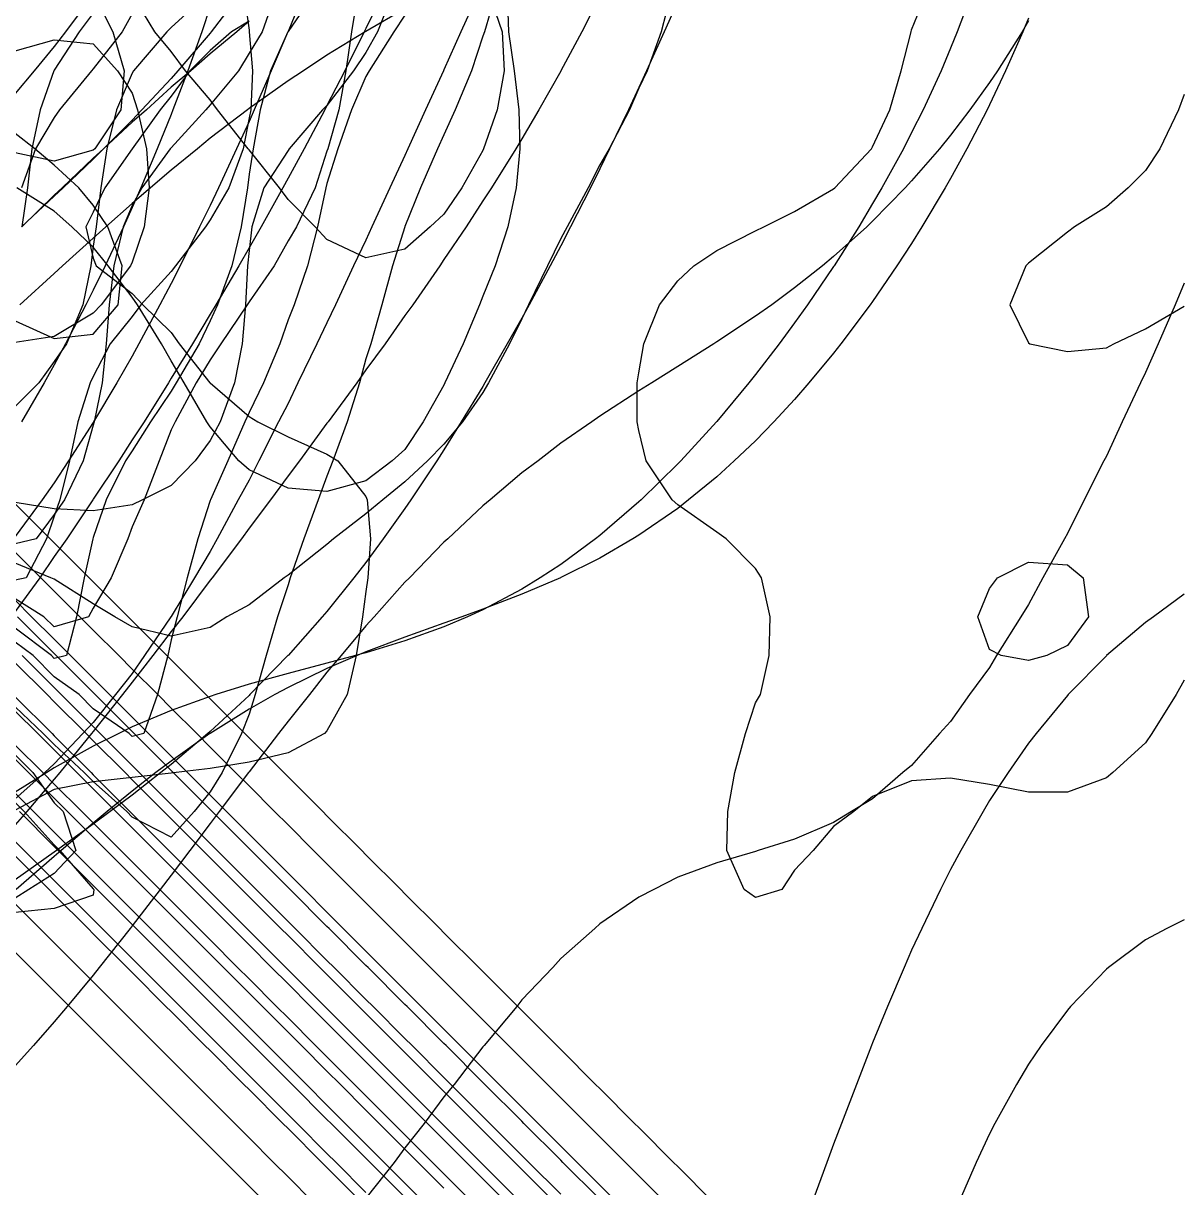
# Model space of a CAD drawing. Header units: metres. Extents: x 350990 to 353010, y 7454990 to 7457010.
# Drawn here: x 352252.1 to 352548.6, y 7455663.5 to 7455962.2 of the extents above; entities that cross this region are included whole.
import ezdxf

# ---------------------------------------------------------------- set-up
doc = ezdxf.new("R2010")
doc.units = ezdxf.units.M

msp = doc.modelspace()

# ---------------------------------------------------------------- linework, layer by layer
at = {"layer": 'CU_0p2_RL1000'}
msp.add_polyline3d([(352337.886, 7455970, 1000), (352336.26, 7455960, 1000), (352334.88, 7455950, 1000), (352333.073, 7455940, 1000), (352330.232, 7455930, 1000), (352330, 7455929.431, 1000), (352327.005, 7455920, 1000), (352322.199, 7455910, 1000), (352320, 7455906.417, 1000), (352316.409, 7455900, 1000), (352310, 7455890.764, 1000), (352309.481, 7455890, 1000), (352302.743, 7455880, 1000), (352300, 7455875.882, 1000), (352296.445, 7455870, 1000), (352291.036, 7455860, 1000), (352290, 7455857.889, 1000), (352286.897, 7455850, 1000), (352283.052, 7455840, 1000), (352280, 7455833.068, 1000), (352278.912, 7455830, 1000), (352274.59, 7455820, 1000), (352270, 7455812.158, 1000), (352268.807, 7455810, 1000), (352260, 7455807.361, 1000), (352257.361, 7455810, 1000), (352250, 7455814.594, 1000)], dxfattribs=at)
at = {"layer": 'CU_0p2_RL1100'}
msp.add_polyline3d([(352316.893, 7455970, 1100), (352313.373, 7455960, 1100), (352310, 7455954.56, 1100), (352307.333, 7455950, 1100), (352300, 7455941.316, 1100), (352298.908, 7455940, 1100), (352290, 7455930.291, 1100), (352289.754, 7455930, 1100), (352282.492, 7455920, 1100), (352280, 7455915.454, 1100), (352277.741, 7455910, 1100), (352275.316, 7455900, 1100), (352274.096, 7455890, 1100), (352273.327, 7455880, 1100), (352272.283, 7455870, 1100), (352270.292, 7455860, 1100), (352270, 7455859.123, 1100), (352267.456, 7455850, 1100), (352262.61, 7455840, 1100), (352260, 7455836.182, 1100), (352255.382, 7455830, 1100), (352250, 7455828.668, 1100)], dxfattribs=at)
at = {"layer": 'CU_0p2_RL1200'}
msp.add_polyline3d([(352299.67, 7455970, 1200), (352290, 7455961.144, 1200), (352288.879, 7455960, 1200), (352280.323, 7455950, 1200), (352280, 7455949.435, 1200), (352275.984, 7455940, 1200), (352273.541, 7455930, 1200), (352271.985, 7455920, 1200), (352270.768, 7455910, 1200), (352270, 7455905.049, 1200), (352269.433, 7455900, 1200), (352267.362, 7455890, 1200), (352263.129, 7455880, 1200), (352260, 7455875.494, 1200), (352256.098, 7455870, 1200), (352250, 7455863.901, 1200)], dxfattribs=at)
at = {"layer": 'CU_0p2_RL600'}
msp.add_polyline3d([(352376.239, 7455970, 600), (352376.548, 7455960, 600), (352378.037, 7455950, 600), (352379.238, 7455940, 600), (352379.49, 7455930, 600), (352378.557, 7455920, 600), (352376.416, 7455910, 600), (352373.177, 7455900, 600), (352370, 7455892.215, 600), (352369.162, 7455890, 600), (352364.913, 7455880, 600), (352360.26, 7455870, 600), (352360, 7455869.42, 600), (352354.689, 7455860, 600), (352350, 7455852.853, 600), (352346.757, 7455850, 600), (352340, 7455844.841, 600), (352330, 7455842.127, 600), (352320, 7455842.972, 600), (352310, 7455847.696, 600), (352307.417, 7455850, 600), (352300, 7455858.683, 600), (352299.209, 7455860, 600), (352293.32, 7455870, 600), (352290, 7455875.608, 600), (352287.553, 7455880, 600), (352281.354, 7455890, 600), (352280, 7455891.984, 600), (352273.856, 7455900, 600), (352270, 7455904.749, 600), (352264.546, 7455910, 600), (352260, 7455914.02, 600), (352250.418, 7455920, 600)], dxfattribs=at)
at = {"layer": 'CU_0p2_RL700'}
for points in [[(352418.317, 7455970, 700), (352415.796, 7455960, 700), (352412.187, 7455950, 700), (352410, 7455945.597, 700), (352407.64, 7455940, 700), (352402.428, 7455930, 700), (352400, 7455925.92, 700), (352397.008, 7455920, 700), (352391.613, 7455910, 700), (352390, 7455906.985, 700), (352386.598, 7455900, 700), (352381.718, 7455890, 700), (352380, 7455886.422, 700), (352376.838, 7455880, 700), (352371.489, 7455870, 700), (352370, 7455867.54, 700), (352364.758, 7455860, 700), (352360, 7455854.234, 700), (352355.8, 7455850, 700), (352350, 7455844.585, 700), (352344.345, 7455840, 700), (352340, 7455836.402, 700), (352331.707, 7455830, 700), (352330, 7455828.55, 700), (352320, 7455820.642, 700), (352319.041, 7455820, 700), (352310, 7455813.065, 700), (352304.341, 7455810, 700), (352300, 7455807.242, 700), (352290, 7455805.025, 700), (352280, 7455807.373, 700), (352275.524, 7455810, 700), (352270, 7455813.295, 700), (352260, 7455819.615, 700), (352259.137, 7455820, 700), (352250, 7455823.691, 700)], [(352250, 7455885.872, 700), (352260, 7455881.339, 700), (352270, 7455882.473, 700), (352276.389, 7455890, 700), (352277.462, 7455900, 700), (352273.788, 7455910, 700), (352270, 7455915.585, 700), (352266.286, 7455920, 700), (352260, 7455925.839, 700), (352255.059, 7455930, 700), (352250, 7455933.975, 700)]]:
    msp.add_polyline3d(points, dxfattribs=at)
at = {"layer": 'CU_0p2_RL800'}
for points in [[(352373.295, 7455970, 800), (352370.4, 7455960, 800), (352370, 7455958.929, 800), (352367.091, 7455950, 800), (352362.929, 7455940, 800), (352360, 7455933.61, 800), (352358.363, 7455930, 800), (352354.014, 7455920, 800), (352350, 7455910.099, 800), (352349.961, 7455910, 800), (352346.807, 7455900, 800), (352344.037, 7455890, 800), (352341.239, 7455880, 800), (352340, 7455876.122, 800), (352338.354, 7455870, 800), (352335.199, 7455860, 800), (352331.533, 7455850, 800), (352330, 7455846.081, 800), (352327.781, 7455840, 800), (352324.084, 7455830, 800), (352320.547, 7455820, 800), (352320, 7455818.176, 800), (352317.295, 7455810, 800), (352314.395, 7455800, 800), (352311.595, 7455790, 800), (352310, 7455784.97, 800), (352308.033, 7455780, 800), (352303.091, 7455770, 800), (352300, 7455765.112, 800), (352295.932, 7455760, 800), (352290, 7455753.401, 800), (352280, 7455758.601, 800), (352278.601, 7455760, 800), (352270, 7455767.697, 800), (352267.697, 7455770, 800), (352260, 7455777.215, 800), (352257.215, 7455780, 800), (352250, 7455786.864, 800)], [(352250, 7455762.315, 800), (352252.315, 7455760, 800), (352260, 7455751.435, 800), (352261.435, 7455750, 800), (352270, 7455740.156, 800), (352270.156, 7455740, 800), (352270, 7455738.564, 800), (352260, 7455735.118, 800), (352250, 7455734.15, 800)]]:
    msp.add_polyline3d(points, dxfattribs=at)
at = {"layer": 'CU_0p2_RL900'}
for points in [[(352350, 7455964.274, 900), (352347.169, 7455960, 900), (352340.786, 7455950, 900), (352340, 7455948.572, 900), (352336.314, 7455940, 900), (352332.775, 7455930, 900), (352330, 7455921.142, 900), (352329.747, 7455920, 900), (352327.592, 7455910, 900), (352325.007, 7455900, 900), (352321.587, 7455890, 900), (352320, 7455886.189, 900), (352317.913, 7455880, 900), (352313.734, 7455870, 900), (352310, 7455862.383, 900), (352308.931, 7455860, 900), (352304.541, 7455850, 900), (352300.088, 7455840, 900), (352300, 7455839.761, 900), (352296.868, 7455830, 900), (352294.127, 7455820, 900), (352291.596, 7455810, 900), (352290, 7455804.023, 900), (352289.125, 7455800, 900), (352286.515, 7455790, 900), (352282.981, 7455780, 900), (352280, 7455779.281, 900), (352279.281, 7455780, 900), (352270, 7455786.4, 900), (352266.4, 7455790, 900), (352260, 7455794.575, 900), (352254.575, 7455800, 900), (352250, 7455803.483, 900)], [(352250, 7455774.528, 900), (352254.528, 7455770, 900), (352260, 7455762.29, 900), (352262.29, 7455760, 900), (352265.587, 7455750, 900), (352260, 7455744.112, 900), (352253.526, 7455740, 900), (352250, 7455737.793, 900)]]:
    msp.add_polyline3d(points, dxfattribs=at)
at = {"layer": 'CU_0p4_RL1000'}
msp.add_polyline3d([(352308.653, 7455970, 1000), (352310, 7455960.426, 1000), (352310.063, 7455960, 1000), (352310.901, 7455950, 1000), (352310.43, 7455940, 1000), (352310, 7455937.992, 1000), (352308.502, 7455930, 1000), (352304.773, 7455920, 1000), (352300, 7455911.779, 1000), (352298.856, 7455910, 1000), (352291.131, 7455900, 1000), (352290, 7455898.579, 1000), (352282.247, 7455890, 1000), (352280, 7455887.034, 1000), (352274.351, 7455880, 1000), (352270, 7455871.623, 1000), (352269.194, 7455870, 1000), (352266.106, 7455860, 1000), (352263.928, 7455850, 1000), (352261.489, 7455840, 1000), (352260, 7455835.791, 1000), (352258.006, 7455830, 1000), (352252.815, 7455820, 1000), (352250, 7455819.33, 1000)], dxfattribs=at)
at = {"layer": 'CU_0p4_RL1100'}
msp.add_polyline3d([(352280, 7455964.653, 1100), (352277.443, 7455960, 1100), (352270, 7455950.561, 1100), (352269.544, 7455950, 1100), (352261.331, 7455940, 1100), (352260, 7455938.089, 1100), (352255.195, 7455930, 1100), (352251.629, 7455920, 1100)], dxfattribs=at)
at = {"layer": 'CU_0p4_RL1200'}
msp.add_polyline3d([(352270, 7455964.854, 1200), (352266.384, 7455960, 1200), (352260, 7455950.188, 1200), (352259.905, 7455950, 1200), (352256.439, 7455940, 1200), (352254.3, 7455930, 1200), (352253.161, 7455920, 1200), (352251.712, 7455910, 1200)], dxfattribs=at)
at = {"layer": 'CU_0p4_RL700'}
msp.add_polyline3d([(352371.534, 7455970, 700), (352374.982, 7455960, 700), (352375.442, 7455950, 700), (352373.687, 7455940, 700), (352370.202, 7455930, 700), (352370, 7455929.584, 700), (352364.576, 7455920, 700), (352360, 7455913.219, 700), (352356.483, 7455910, 700), (352350, 7455904.28, 700), (352340, 7455902.073, 700), (352330, 7455906.713, 700), (352326.948, 7455910, 700), (352320, 7455917.05, 700), (352317.787, 7455920, 700), (352310, 7455929.741, 700), (352309.804, 7455930, 700), (352301.948, 7455940, 700), (352300, 7455942.564, 700), (352293.716, 7455950, 700), (352290, 7455955.008, 700), (352285.863, 7455960, 700), (352280, 7455969.689, 700)], dxfattribs=at)
at = {"layer": 'CU_0p4_RL800'}
msp.add_polyline3d([(352346.866, 7455970, 800), (352342.935, 7455960, 800), (352340, 7455954.759, 800), (352336.841, 7455950, 800), (352330, 7455941.16, 800), (352328.846, 7455940, 800), (352320.265, 7455930, 800), (352320, 7455929.577, 800), (352313.79, 7455920, 800), (352310.698, 7455910, 800), (352310, 7455903.948, 800), (352309.603, 7455900, 800), (352309.121, 7455890, 800), (352308.231, 7455880, 800), (352306.231, 7455870, 800), (352302.577, 7455860, 800), (352300, 7455855.174, 800), (352296.185, 7455850, 800), (352290, 7455843.64, 800), (352282.696, 7455840, 800), (352280, 7455838.696, 800), (352270, 7455837.155, 800), (352260, 7455837.656, 800), (352250, 7455839.249, 800)], dxfattribs=at)
at = {"layer": 'CU_0p4_RL900'}
msp.add_polyline3d([(352326.824, 7455970, 900), (352320, 7455960.069, 900), (352319.955, 7455960, 900), (352315.531, 7455950, 900), (352312.827, 7455940, 900), (352311.053, 7455930, 900), (352310, 7455923.474, 900), (352309.57, 7455920, 900), (352307.971, 7455910, 900), (352305.575, 7455900, 900), (352301.945, 7455890, 900), (352300, 7455885.906, 900), (352297.207, 7455880, 900), (352291.311, 7455870, 900), (352290, 7455867.869, 900), (352284.695, 7455860, 900), (352280, 7455852.508, 900), (352278.294, 7455850, 900), (352273.332, 7455840, 900), (352270, 7455830.319, 900), (352269.9, 7455830, 900), (352267.705, 7455820, 900), (352265.743, 7455810, 900), (352263.199, 7455800, 900), (352260, 7455799.292, 900), (352259.292, 7455800, 900), (352250, 7455807.073, 900)], dxfattribs=at)
at = {"layer": 'CU_0p8_RL1000'}
msp.add_polyline3d([(352250, 7455998.331, 1000), (352254.752, 7455990, 1000), (352260, 7455984.096, 1000), (352262.62, 7455980, 1000), (352270, 7455970.053, 1000), (352270.031, 7455970, 1000), (352275.058, 7455960, 1000), (352277.955, 7455950, 1000), (352277.09, 7455940, 1000), (352270.417, 7455930, 1000), (352270, 7455929.641, 1000), (352260, 7455926.856, 1000), (352250, 7455928.985, 1000)], dxfattribs=at)
at = {"layer": 'CU_0p8_RL900'}
msp.add_polyline3d([(352250, 7455955.138, 900), (352260, 7455957.985, 900), (352270, 7455956.986, 900), (352276.262, 7455950, 900), (352280, 7455944.295, 900), (352281.397, 7455940, 900), (352283.693, 7455930, 900), (352284.337, 7455920, 900), (352283.103, 7455910, 900), (352280, 7455900.964, 900), (352279.554, 7455900, 900), (352272.031, 7455890, 900), (352270, 7455887.833, 900), (352260, 7455881.89, 900), (352250, 7455880.341, 900)], dxfattribs=at)
at = {"layer": 'DAC_RL1000'}
for points in [[(352250, 7455814.196, 1000), (352254.196, 7455810, 1000), (352260, 7455804.196, 1000), (352264.196, 7455800, 1000), (352270, 7455794.196, 1000), (352274.196, 7455790, 1000), (352280, 7455784.196, 1000), (352284.196, 7455780, 1000), (352290, 7455774.196, 1000), (352294.196, 7455770, 1000), (352300, 7455764.196, 1000), (352304.196, 7455760, 1000), (352310, 7455754.196, 1000), (352314.196, 7455750, 1000), (352320, 7455744.196, 1000), (352324.196, 7455740, 1000), (352330, 7455734.196, 1000), (352334.196, 7455730, 1000), (352340, 7455724.196, 1000), (352344.196, 7455720, 1000), (352350, 7455714.196, 1000), (352354.196, 7455710, 1000), (352360, 7455704.196, 1000), (352364.196, 7455700, 1000), (352370, 7455694.196, 1000), (352374.196, 7455690, 1000), (352380, 7455684.196, 1000), (352384.196, 7455680, 1000), (352390, 7455674.196, 1000), (352394.196, 7455670, 1000), (352400, 7455664.196, 1000), (352404.196, 7455660, 1000)], [(352375.804, 7455660, 1000), (352370, 7455665.804, 1000), (352365.804, 7455670, 1000), (352360, 7455675.804, 1000), (352355.804, 7455680, 1000), (352350, 7455685.804, 1000), (352345.804, 7455690, 1000), (352340, 7455695.804, 1000), (352335.804, 7455700, 1000), (352330, 7455705.804, 1000), (352325.804, 7455710, 1000), (352320, 7455715.804, 1000), (352315.804, 7455720, 1000), (352310, 7455725.804, 1000), (352305.804, 7455730, 1000), (352300, 7455735.804, 1000), (352295.804, 7455740, 1000), (352290, 7455745.804, 1000), (352285.804, 7455750, 1000), (352280, 7455755.804, 1000), (352275.804, 7455760, 1000), (352270, 7455765.804, 1000), (352265.804, 7455770, 1000), (352260, 7455775.804, 1000), (352255.804, 7455780, 1000), (352250, 7455785.804, 1000)]]:
    msp.add_polyline3d(points, dxfattribs=at)
at = {"layer": 'DAC_RL1100'}
for points in [[(352250, 7455826.569, 1100), (352256.569, 7455820, 1100), (352260, 7455816.569, 1100), (352266.569, 7455810, 1100), (352270, 7455806.569, 1100), (352276.569, 7455800, 1100), (352280, 7455796.569, 1100), (352286.569, 7455790, 1100), (352290, 7455786.569, 1100), (352296.569, 7455780, 1100), (352300, 7455776.569, 1100), (352306.569, 7455770, 1100), (352310, 7455766.569, 1100), (352316.569, 7455760, 1100), (352320, 7455756.569, 1100), (352326.569, 7455750, 1100), (352330, 7455746.569, 1100), (352336.569, 7455740, 1100), (352340, 7455736.569, 1100), (352346.569, 7455730, 1100), (352350, 7455726.569, 1100), (352356.569, 7455720, 1100), (352360, 7455716.569, 1100), (352366.569, 7455710, 1100), (352370, 7455706.569, 1100), (352376.569, 7455700, 1100), (352380, 7455696.569, 1100), (352386.569, 7455690, 1100), (352390, 7455686.569, 1100), (352396.569, 7455680, 1100), (352400, 7455676.569, 1100), (352406.569, 7455670, 1100), (352410, 7455666.569, 1100), (352416.569, 7455660, 1100)], [(352388.177, 7455660, 1100), (352380, 7455668.177, 1100), (352378.177, 7455670, 1100), (352370, 7455678.177, 1100), (352368.177, 7455680, 1100), (352360, 7455688.177, 1100), (352358.177, 7455690, 1100), (352350, 7455698.177, 1100), (352348.177, 7455700, 1100), (352340, 7455708.177, 1100), (352338.177, 7455710, 1100), (352330, 7455718.177, 1100), (352328.177, 7455720, 1100), (352320, 7455728.177, 1100), (352318.177, 7455730, 1100), (352310, 7455738.177, 1100), (352308.177, 7455740, 1100), (352300, 7455748.177, 1100), (352298.177, 7455750, 1100), (352290, 7455758.177, 1100), (352288.177, 7455760, 1100), (352280, 7455768.177, 1100), (352278.177, 7455770, 1100), (352270, 7455778.177, 1100), (352268.177, 7455780, 1100), (352260, 7455788.177, 1100), (352258.177, 7455790, 1100), (352250, 7455798.177, 1100)]]:
    msp.add_polyline3d(points, dxfattribs=at)
at = {"layer": 'DAC_RL1200'}
for points in [[(352250, 7455838.942, 1200), (352258.942, 7455830, 1200), (352260, 7455828.942, 1200), (352268.942, 7455820, 1200), (352270, 7455818.942, 1200), (352278.942, 7455810, 1200), (352280, 7455808.942, 1200), (352288.942, 7455800, 1200), (352290, 7455798.942, 1200), (352298.942, 7455790, 1200), (352300, 7455788.942, 1200), (352308.942, 7455780, 1200), (352310, 7455778.942, 1200), (352318.942, 7455770, 1200), (352320, 7455768.942, 1200), (352328.942, 7455760, 1200), (352330, 7455758.942, 1200), (352338.942, 7455750, 1200), (352340, 7455748.942, 1200), (352348.942, 7455740, 1200), (352350, 7455738.942, 1200), (352358.942, 7455730, 1200), (352360, 7455728.942, 1200), (352368.942, 7455720, 1200), (352370, 7455718.942, 1200), (352378.942, 7455710, 1200), (352380, 7455708.942, 1200), (352388.942, 7455700, 1200), (352390, 7455698.942, 1200), (352398.942, 7455690, 1200), (352400, 7455688.942, 1200), (352408.942, 7455680, 1200), (352410, 7455678.942, 1200), (352418.942, 7455670, 1200), (352420, 7455668.942, 1200), (352428.942, 7455660, 1200)], [(352400, 7455660.549, 1200), (352390.549, 7455670, 1200), (352390, 7455670.549, 1200), (352380.549, 7455680, 1200), (352380, 7455680.549, 1200), (352370.549, 7455690, 1200), (352370, 7455690.549, 1200), (352360.549, 7455700, 1200), (352360, 7455700.549, 1200), (352350.549, 7455710, 1200), (352350, 7455710.549, 1200), (352340.549, 7455720, 1200), (352340, 7455720.549, 1200), (352330.549, 7455730, 1200), (352330, 7455730.549, 1200), (352320.549, 7455740, 1200), (352320, 7455740.549, 1200), (352310.549, 7455750, 1200), (352310, 7455750.549, 1200), (352300.549, 7455760, 1200), (352300, 7455760.549, 1200), (352290.549, 7455770, 1200), (352290, 7455770.549, 1200), (352280.549, 7455780, 1200), (352280, 7455780.549, 1200), (352270.549, 7455790, 1200), (352270, 7455790.549, 1200), (352260.549, 7455800, 1200), (352260, 7455800.549, 1200), (352250.549, 7455810, 1200)]]:
    msp.add_polyline3d(points, dxfattribs=at)
at = {"layer": 'DAC_RL500'}
for points in [[(352250, 7455752.332, 500), (352252.332, 7455750, 500), (352260, 7455742.332, 500), (352262.332, 7455740, 500), (352270, 7455732.332, 500), (352272.332, 7455730, 500), (352280, 7455722.332, 500), (352282.332, 7455720, 500), (352290, 7455712.332, 500), (352292.332, 7455710, 500), (352300, 7455702.332, 500), (352302.332, 7455700, 500), (352310, 7455692.332, 500), (352312.332, 7455690, 500), (352320, 7455682.332, 500), (352322.332, 7455680, 500), (352330, 7455672.332, 500), (352332.332, 7455670, 500), (352340, 7455662.332, 500)], [(352313.94, 7455660, 500), (352310, 7455663.94, 500), (352303.94, 7455670, 500), (352300, 7455673.94, 500), (352293.94, 7455680, 500), (352290, 7455683.94, 500), (352283.94, 7455690, 500), (352280, 7455693.94, 500), (352273.94, 7455700, 500), (352270, 7455703.94, 500), (352263.94, 7455710, 500), (352260, 7455713.94, 500), (352253.94, 7455720, 500), (352250, 7455723.94, 500)]]:
    msp.add_polyline3d(points, dxfattribs=at)
at = {"layer": 'DAC_RL600'}
for points in [[(352250, 7455764.705, 600), (352254.705, 7455760, 600), (352260, 7455754.705, 600), (352264.705, 7455750, 600), (352270, 7455744.705, 600), (352274.705, 7455740, 600), (352280, 7455734.705, 600), (352284.705, 7455730, 600), (352290, 7455724.705, 600), (352294.705, 7455720, 600), (352300, 7455714.705, 600), (352304.705, 7455710, 600), (352310, 7455704.705, 600), (352314.705, 7455700, 600), (352320, 7455694.705, 600), (352324.705, 7455690, 600), (352330, 7455684.705, 600), (352334.705, 7455680, 600), (352340, 7455674.705, 600), (352344.705, 7455670, 600), (352350, 7455664.705, 600), (352354.705, 7455660, 600)], [(352326.313, 7455660, 600), (352320, 7455666.313, 600), (352316.313, 7455670, 600), (352310, 7455676.313, 600), (352306.313, 7455680, 600), (352300, 7455686.313, 600), (352296.313, 7455690, 600), (352290, 7455696.313, 600), (352286.313, 7455700, 600), (352280, 7455706.313, 600), (352276.313, 7455710, 600), (352270, 7455716.313, 600), (352266.313, 7455720, 600), (352260, 7455726.313, 600), (352256.313, 7455730, 600), (352250, 7455736.313, 600)]]:
    msp.add_polyline3d(points, dxfattribs=at)
at = {"layer": 'DAC_RL700'}
for points in [[(352250, 7455777.078, 700), (352257.078, 7455770, 700), (352260, 7455767.078, 700), (352267.078, 7455760, 700), (352270, 7455757.078, 700), (352277.078, 7455750, 700), (352280, 7455747.078, 700), (352287.078, 7455740, 700), (352290, 7455737.078, 700), (352297.078, 7455730, 700), (352300, 7455727.078, 700), (352307.078, 7455720, 700), (352310, 7455717.078, 700), (352317.078, 7455710, 700), (352320, 7455707.078, 700), (352327.078, 7455700, 700), (352330, 7455697.078, 700), (352337.078, 7455690, 700), (352340, 7455687.078, 700), (352347.078, 7455680, 700), (352350, 7455677.078, 700), (352357.078, 7455670, 700), (352360, 7455667.078, 700), (352367.078, 7455660, 700)], [(352338.686, 7455660, 700), (352330, 7455668.686, 700), (352328.686, 7455670, 700), (352320, 7455678.686, 700), (352318.686, 7455680, 700), (352310, 7455688.686, 700), (352308.686, 7455690, 700), (352300, 7455698.686, 700), (352298.686, 7455700, 700), (352290, 7455708.686, 700), (352288.686, 7455710, 700), (352280, 7455718.686, 700), (352278.686, 7455720, 700), (352270, 7455728.686, 700), (352268.686, 7455730, 700), (352260, 7455738.686, 700), (352258.686, 7455740, 700), (352250, 7455748.686, 700)]]:
    msp.add_polyline3d(points, dxfattribs=at)
at = {"layer": 'DAC_RL800'}
for points in [[(352250, 7455789.451, 800), (352259.451, 7455780, 800), (352260, 7455779.451, 800), (352269.451, 7455770, 800), (352270, 7455769.451, 800), (352279.451, 7455760, 800), (352280, 7455759.451, 800), (352289.451, 7455750, 800), (352290, 7455749.451, 800), (352299.451, 7455740, 800), (352300, 7455739.451, 800), (352309.451, 7455730, 800), (352310, 7455729.451, 800), (352319.451, 7455720, 800), (352320, 7455719.451, 800), (352329.451, 7455710, 800), (352330, 7455709.451, 800), (352339.451, 7455700, 800), (352340, 7455699.451, 800), (352349.451, 7455690, 800), (352350, 7455689.451, 800), (352359.451, 7455680, 800), (352360, 7455679.451, 800), (352369.451, 7455670, 800), (352370, 7455669.451, 800), (352379.451, 7455660, 800)], [(352350, 7455661.058, 800), (352341.058, 7455670, 800), (352340, 7455671.058, 800), (352331.058, 7455680, 800), (352330, 7455681.058, 800), (352321.058, 7455690, 800), (352320, 7455691.058, 800), (352311.058, 7455700, 800), (352310, 7455701.058, 800), (352301.058, 7455710, 800), (352300, 7455711.058, 800), (352291.058, 7455720, 800), (352290, 7455721.058, 800), (352281.058, 7455730, 800), (352280, 7455731.058, 800), (352271.058, 7455740, 800), (352270, 7455741.058, 800), (352261.058, 7455750, 800), (352260, 7455751.058, 800), (352251.058, 7455760, 800)]]:
    msp.add_polyline3d(points, dxfattribs=at)
at = {"layer": 'DAC_RL900'}
for points in [[(352251.823, 7455800, 900), (352260, 7455791.823, 900), (352261.823, 7455790, 900), (352270, 7455781.823, 900), (352271.823, 7455780, 900), (352280, 7455771.823, 900), (352281.823, 7455770, 900), (352290, 7455761.823, 900), (352291.823, 7455760, 900), (352300, 7455751.823, 900), (352301.823, 7455750, 900), (352310, 7455741.823, 900), (352311.823, 7455740, 900), (352320, 7455731.823, 900), (352321.823, 7455730, 900), (352330, 7455721.823, 900), (352331.823, 7455720, 900), (352340, 7455711.823, 900), (352341.823, 7455710, 900), (352350, 7455701.823, 900), (352351.823, 7455700, 900), (352360, 7455691.823, 900), (352361.823, 7455690, 900), (352370, 7455681.823, 900), (352371.823, 7455680, 900), (352380, 7455671.823, 900), (352381.823, 7455670, 900), (352390, 7455661.823, 900)], [(352360, 7455663.431, 900), (352353.431, 7455670, 900), (352350, 7455673.431, 900), (352343.431, 7455680, 900), (352340, 7455683.431, 900), (352333.431, 7455690, 900), (352330, 7455693.431, 900), (352323.431, 7455700, 900), (352320, 7455703.431, 900), (352313.431, 7455710, 900), (352310, 7455713.431, 900), (352303.431, 7455720, 900), (352300, 7455723.431, 900), (352293.431, 7455730, 900), (352290, 7455733.431, 900), (352283.431, 7455740, 900), (352280, 7455743.431, 900), (352273.431, 7455750, 900), (352270, 7455753.431, 900), (352263.431, 7455760, 900), (352260, 7455763.431, 900), (352253.431, 7455770, 900), (352250, 7455773.431, 900)]]:
    msp.add_polyline3d(points, dxfattribs=at)
at = {"layer": 'PHY_RL1000'}
msp.add_polyline3d([(352510, 7455962.82, 1000), (352508.405, 7455960, 1000), (352502.069, 7455950, 1000), (352500, 7455947.035, 1000), (352494.989, 7455940, 1000), (352490, 7455933.554, 1000), (352487.136, 7455930, 1000), (352480, 7455921.764, 1000), (352478.382, 7455920, 1000), (352470, 7455911.435, 1000), (352468.494, 7455910, 1000), (352460, 7455902.36, 1000), (352457.169, 7455900, 1000), (352450, 7455894.329, 1000), (352444.119, 7455890, 1000), (352440, 7455887.111, 1000), (352430, 7455880.469, 1000), (352429.282, 7455880, 1000), (352420, 7455874.209, 1000), (352413.376, 7455870, 1000), (352410, 7455867.947, 1000), (352400, 7455861.464, 1000), (352397.959, 7455860, 1000), (352390, 7455854.524, 1000), (352384.169, 7455850, 1000), (352380, 7455846.891, 1000), (352371.907, 7455840, 1000), (352370, 7455838.436, 1000), (352361.01, 7455830, 1000), (352360, 7455829.085, 1000), (352351.183, 7455820, 1000), (352350, 7455818.822, 1000), (352342.131, 7455810, 1000), (352340, 7455807.686, 1000), (352333.619, 7455800, 1000), (352330, 7455795.77, 1000), (352325.475, 7455790, 1000), (352320, 7455783.215, 1000), (352317.58, 7455780, 1000), (352310, 7455770.2, 1000), (352309.853, 7455770, 1000), (352302.335, 7455760, 1000), (352300, 7455756.974, 1000), (352294.799, 7455750, 1000), (352290, 7455743.724, 1000), (352287.195, 7455740, 1000), (352280, 7455730.672, 1000), (352279.48, 7455730, 1000), (352271.572, 7455720, 1000), (352270, 7455718.054, 1000), (352263.345, 7455710, 1000), (352260, 7455706.036, 1000), (352254.695, 7455700, 1000), (352250, 7455694.762, 1000)], dxfattribs=at)
at = {"layer": 'PHY_RL1100'}
msp.add_polyline3d([(352400, 7455969.202, 1100), (352395.361, 7455960, 1100), (352390.039, 7455950, 1100), (352390, 7455949.929, 1100), (352384.383, 7455940, 1100), (352380, 7455932.617, 1100), (352378.435, 7455930, 1100), (352372.192, 7455920, 1100), (352370, 7455916.635, 1100), (352365.693, 7455910, 1100), (352360, 7455901.601, 1100), (352358.931, 7455900, 1100), (352351.989, 7455890, 1100), (352350, 7455887.248, 1100), (352344.9, 7455880, 1100), (352340, 7455873.317, 1100), (352337.653, 7455870, 1100), (352330.289, 7455860, 1100), (352330, 7455859.621, 1100), (352322.954, 7455850, 1100), (352320, 7455846.126, 1100), (352315.537, 7455840, 1100), (352310, 7455832.701, 1100), (352308.041, 7455830, 1100), (352300.5, 7455820, 1100), (352300, 7455819.361, 1100), (352292.971, 7455810, 1100), (352290, 7455806.197, 1100), (352285.321, 7455800, 1100), (352280, 7455793.222, 1100), (352277.531, 7455790, 1100), (352270, 7455780.54, 1100), (352269.575, 7455780, 1100), (352261.43, 7455770, 1100), (352260, 7455768.308, 1100), (352252.973, 7455760, 1100), (352250, 7455756.611, 1100)], dxfattribs=at)
at = {"layer": 'PHY_RL1200'}
msp.add_polyline3d([(352344.447, 7455970, 1200), (352340, 7455960.855, 1200), (352339.582, 7455960, 1200), (352334.582, 7455950, 1200), (352330, 7455941.139, 1200), (352329.413, 7455940, 1200), (352324.133, 7455930, 1200), (352320, 7455922.454, 1200), (352318.674, 7455920, 1200), (352313.103, 7455910, 1200), (352310, 7455904.64, 1200), (352307.376, 7455900, 1200), (352301.483, 7455890, 1200), (352300, 7455887.576, 1200), (352295.514, 7455880, 1200), (352290, 7455871.172, 1200), (352289.297, 7455870, 1200), (352283.054, 7455860, 1200), (352280, 7455855.371, 1200), (352276.615, 7455850, 1200), (352270, 7455840.121, 1200), (352269.923, 7455840, 1200), (352263.239, 7455830, 1200), (352260, 7455825.453, 1200), (352256.288, 7455820, 1200), (352250, 7455811.336, 1200)], dxfattribs=at)
at = {"layer": 'PHY_RL700'}
msp.add_polyline3d([(352500, 7455801.593, 700), (352497.03, 7455810, 700), (352500, 7455817.268, 700), (352502.086, 7455820, 700), (352510, 7455823.951, 700), (352520, 7455823.278, 700), (352524.049, 7455820, 700), (352525.45, 7455810, 700), (352520, 7455802.592, 700), (352514.736, 7455800, 700), (352510, 7455798.801, 700), (352503.005, 7455800, 700)], close=True, dxfattribs=at)
at = {"layer": 'PHY_RL800'}
for points in [[(352550, 7455793.699, 800), (352547.92, 7455790, 800), (352541.636, 7455780, 800), (352540, 7455777.639, 800), (352531.622, 7455770, 800), (352530, 7455768.646, 800), (352520, 7455764.974, 800), (352510, 7455765.002, 800), (352500, 7455766.966, 800), (352490, 7455768.57, 800), (352480, 7455767.903, 800), (352470, 7455763.881, 800), (352465.227, 7455760, 800), (352460, 7455756.196, 800), (352454.765, 7455750, 800), (352450, 7455744.935, 800), (352446.71, 7455740, 800), (352440, 7455737.974, 800), (352437.074, 7455740, 800), (352432.608, 7455750, 800), (352432.875, 7455760, 800), (352434.665, 7455770, 800), (352437.392, 7455780, 800), (352440, 7455787.936, 800), (352441.273, 7455790, 800), (352443.489, 7455800, 800), (352443.687, 7455810, 800), (352441.485, 7455820, 800), (352440, 7455822.391, 800), (352432.477, 7455830, 800), (352430, 7455831.714, 800), (352420, 7455838.655, 800), (352418.556, 7455840, 800), (352411.889, 7455850, 800), (352410, 7455857.725, 800), (352409.589, 7455860, 800), (352409.6, 7455870, 800), (352410, 7455872.594, 800), (352411.333, 7455880, 800), (352415.324, 7455890, 800), (352420, 7455896.17, 800), (352424.152, 7455900, 800), (352430, 7455903.923, 800), (352440, 7455909.016, 800), (352442.122, 7455910, 800), (352450, 7455913.953, 800), (352460, 7455919.78, 800), (352460.323, 7455920, 800), (352469.704, 7455930, 800), (352470, 7455930.551, 800), (352474.443, 7455940, 800), (352477.345, 7455950, 800), (352479.869, 7455960, 800), (352480, 7455960.561, 800), (352483.809, 7455970, 800)], [(352550, 7455943.98, 800), (352548.506, 7455940, 800), (352543.712, 7455930, 800), (352540, 7455924.476, 800), (352535.631, 7455920, 800), (352530, 7455915.154, 800), (352521.841, 7455910, 800), (352520, 7455908.597, 800), (352510, 7455900.669, 800), (352509.291, 7455900, 800), (352505.241, 7455890, 800), (352510, 7455880.216, 800), (352510.337, 7455880, 800), (352520, 7455877.983, 800), (352530, 7455878.986, 800), (352531.904, 7455880, 800), (352540, 7455883.848, 800), (352550, 7455889.621, 800)]]:
    msp.add_polyline3d(points, dxfattribs=at)
at = {"layer": 'PHY_RL900'}
for points in [[(352310, 7455962.765, 900), (352305.488, 7455960, 900), (352300, 7455955.21, 900), (352294.841, 7455950, 900), (352290, 7455943.56, 900), (352287.192, 7455940, 900), (352280, 7455930.029, 900), (352279.975, 7455930, 900), (352272.997, 7455920, 900), (352270, 7455913.765, 900), (352268.121, 7455910, 900), (352270, 7455902.008, 900), (352270.796, 7455900, 900), (352280, 7455892.874, 900), (352282.767, 7455890, 900), (352290, 7455882.875, 900), (352292.055, 7455880, 900), (352299.956, 7455870, 900), (352300, 7455869.953, 900), (352310, 7455861.314, 900), (352312.23, 7455860, 900), (352320, 7455856.163, 900), (352330, 7455851.706, 900), (352332.809, 7455850, 900), (352340, 7455840.802, 900), (352340.312, 7455840, 900), (352341.197, 7455830, 900), (352340.472, 7455820, 900), (352340, 7455816.479, 900), (352339.122, 7455810, 900), (352337.483, 7455800, 900), (352335.18, 7455790, 900), (352330, 7455780.68, 900), (352329.332, 7455780, 900), (352320, 7455775.039, 900), (352310, 7455772.64, 900), (352300, 7455771.063, 900), (352291.305, 7455770, 900), (352290, 7455769.84, 900), (352280, 7455768.782, 900), (352270, 7455767.647, 900), (352260, 7455765.69, 900), (352250, 7455760.361, 900)], [(352550, 7455895.582, 900), (352547.611, 7455890, 900), (352543.247, 7455880, 900), (352540, 7455872.617, 900), (352538.783, 7455870, 900), (352534.085, 7455860, 900), (352530, 7455851.217, 900), (352529.382, 7455850, 900), (352524.3, 7455840, 900), (352520, 7455831.34, 900), (352519.249, 7455830, 900), (352513.694, 7455820, 900), (352510, 7455813.152, 900), (352508.009, 7455810, 900), (352501.836, 7455800, 900), (352500, 7455796.952, 900), (352494.902, 7455790, 900), (352490, 7455783.102, 900), (352487.19, 7455780, 900), (352480, 7455771.863, 900), (352477.796, 7455770, 900), (352470, 7455763.311, 900), (352464.587, 7455760, 900), (352460, 7455757.186, 900), (352450, 7455752.951, 900), (352440.659, 7455750, 900), (352440, 7455749.796, 900), (352430, 7455746.855, 900), (352420, 7455743.179, 900), (352413.864, 7455740, 900), (352410, 7455738.092, 900), (352400, 7455731.169, 900), (352398.747, 7455730, 900), (352390, 7455722.317, 900), (352387.933, 7455720, 900), (352380, 7455711.68, 900), (352378.687, 7455710, 900), (352370.305, 7455700, 900), (352370, 7455699.662, 900), (352362.601, 7455690, 900), (352360, 7455686.862, 900), (352354.965, 7455680, 900), (352350, 7455673.755, 900), (352347.259, 7455670, 900), (352340, 7455660.824, 900)]]:
    msp.add_polyline3d(points, dxfattribs=at)
at = {"layer": 'POT_RL1000'}
msp.add_polyline3d([(352300, 7455966.503, 1000), (352297.845, 7455960, 1000), (352294.278, 7455950, 1000), (352290.481, 7455940, 1000), (352290, 7455938.812, 1000), (352286.455, 7455930, 1000), (352282.223, 7455920, 1000), (352280, 7455915.003, 1000), (352277.755, 7455910, 1000), (352273.06, 7455900, 1000), (352270, 7455893.742, 1000), (352268.125, 7455890, 1000), (352262.913, 7455880, 1000), (352260, 7455874.606, 1000), (352257.41, 7455870, 1000), (352251.592, 7455860, 1000)], dxfattribs=at)
at = {"layer": 'POT_RL500'}
msp.add_polyline3d([(352510, 7455963.556, 500), (352508.556, 7455960, 500), (352504.153, 7455950, 500), (352500, 7455941.305, 500), (352499.367, 7455940, 500), (352494.202, 7455930, 500), (352490, 7455922.378, 500), (352488.65, 7455920, 500), (352482.675, 7455910, 500), (352480, 7455905.733, 500), (352476.241, 7455900, 500), (352470, 7455890.861, 500), (352469.374, 7455890, 500), (352461.873, 7455880, 500), (352460, 7455877.569, 500), (352453.679, 7455870, 500), (352450, 7455865.681, 500), (352444.652, 7455860, 500), (352440, 7455855.121, 500), (352434.497, 7455850, 500), (352430, 7455845.842, 500), (352422.747, 7455840, 500), (352420, 7455837.788, 500), (352410, 7455830.885, 500), (352408.485, 7455830, 500), (352400, 7455825.014, 500), (352390, 7455820.038, 500), (352389.911, 7455820, 500), (352380, 7455815.739, 500), (352370, 7455811.929, 500), (352364.577, 7455810, 500), (352360, 7455808.348, 500), (352350, 7455804.752, 500), (352340, 7455800.942, 500), (352337.763, 7455800, 500), (352330, 7455796.672, 500), (352320, 7455791.833, 500), (352316.656, 7455790, 500), (352310, 7455786.279, 500), (352300, 7455780.018, 500), (352299.974, 7455780, 500), (352290, 7455772.962, 500), (352286.107, 7455770, 500), (352280, 7455765.259, 500), (352273.566, 7455760, 500), (352270, 7455757.028, 500), (352261.78, 7455750, 500), (352260, 7455748.451, 500), (352250.275, 7455740, 500)], dxfattribs=at)
at = {"layer": 'POT_RL600'}
msp.add_polyline3d([(352495.448, 7455970, 600), (352491.737, 7455960, 600), (352490, 7455955.869, 600), (352487.583, 7455950, 600), (352482.975, 7455940, 600), (352480, 7455934.171, 600), (352477.902, 7455930, 600), (352472.408, 7455920, 600), (352470, 7455915.958, 600), (352466.472, 7455910, 600), (352460.119, 7455900, 600), (352460, 7455899.824, 600), (352453.312, 7455890, 600), (352450, 7455885.39, 600), (352446.036, 7455880, 600), (352440, 7455872.155, 600), (352438.27, 7455870, 600), (352430, 7455860.079, 600), (352429.93, 7455860, 600), (352420.763, 7455850, 600), (352420, 7455849.19, 600), (352410.602, 7455840, 600), (352410, 7455839.425, 600), (352400, 7455830.818, 600), (352398.918, 7455830, 600), (352390, 7455823.379, 600), (352384.712, 7455820, 600), (352380, 7455817.036, 600), (352370, 7455811.737, 600), (352366.048, 7455810, 600), (352360, 7455807.38, 600), (352350, 7455803.788, 600), (352340, 7455800.736, 600), (352337.298, 7455800, 600), (352330, 7455798.039, 600), (352320, 7455795.431, 600), (352310, 7455792.669, 600), (352301.445, 7455790, 600), (352300, 7455789.555, 600), (352290, 7455785.949, 600), (352280, 7455781.704, 600), (352276.56, 7455780, 600), (352270, 7455776.787, 600), (352260, 7455771.188, 600), (352258.103, 7455770, 600), (352250, 7455764.973, 600)], dxfattribs=at)
at = {"layer": 'POT_RL700'}
msp.add_polyline3d([(352420, 7455967.824, 700), (352416.56, 7455960, 700), (352412.016, 7455950, 700), (352410, 7455945.703, 700), (352407.334, 7455940, 700), (352402.533, 7455930, 700), (352400, 7455924.855, 700), (352397.586, 7455920, 700), (352392.508, 7455910, 700), (352390, 7455905.156, 700), (352387.266, 7455900, 700), (352381.881, 7455890, 700), (352380, 7455886.562, 700), (352376.273, 7455880, 700), (352370.535, 7455870, 700), (352370, 7455869.081, 700), (352364.439, 7455860, 700), (352360, 7455852.803, 700), (352358.156, 7455850, 700), (352351.519, 7455840, 700), (352350, 7455837.733, 700), (352344.413, 7455830, 700), (352340, 7455823.932, 700), (352336.887, 7455820, 700), (352330, 7455811.366, 700), (352328.807, 7455810, 700), (352320, 7455800.006, 700), (352319.994, 7455800, 700), (352310.225, 7455790, 700), (352310, 7455789.772, 700), (352300, 7455780.508, 700), (352299.405, 7455780, 700), (352290, 7455772.055, 700), (352287.404, 7455770, 700), (352280, 7455764.211, 700), (352274.367, 7455760, 700), (352270, 7455756.778, 700), (352260.598, 7455750, 700), (352260, 7455749.575, 700), (352250, 7455742.523, 700)], dxfattribs=at)
at = {"layer": 'POT_RL800'}
msp.add_polyline3d([(352368.86, 7455970, 800), (352364.364, 7455960, 800), (352360, 7455950.263, 800), (352359.88, 7455950, 800), (352355.306, 7455940, 800), (352350.773, 7455930, 800), (352350, 7455928.284, 800), (352346.14, 7455920, 800), (352341.54, 7455910, 800), (352340, 7455906.611, 800), (352336.846, 7455900, 800), (352332.147, 7455890, 800), (352330, 7455885.356, 800), (352327.36, 7455880, 800), (352322.512, 7455870, 800), (352320, 7455864.727, 800), (352317.56, 7455860, 800), (352312.48, 7455850, 800), (352310, 7455845.041, 800), (352307.223, 7455840, 800), (352301.781, 7455830, 800), (352300, 7455826.693, 800), (352295.964, 7455820, 800), (352290, 7455810.078, 800), (352289.947, 7455810, 800), (352283.134, 7455800, 800), (352280, 7455795.432, 800), (352275.712, 7455790, 800), (352270, 7455782.866, 800), (352267.346, 7455780, 800), (352260, 7455772.232, 800), (352257.563, 7455770, 800), (352250, 7455763.254, 800)], dxfattribs=at)
at = {"layer": 'POT_RL900'}
msp.add_polyline3d([(352324.044, 7455970, 900), (352320, 7455960.132, 900), (352319.946, 7455960, 900), (352315.709, 7455950, 900), (352311.338, 7455940, 900), (352310, 7455937.024, 900), (352306.806, 7455930, 900), (352302.144, 7455920, 900), (352300, 7455915.499, 900), (352297.31, 7455910, 900), (352292.318, 7455900, 900), (352290, 7455895.437, 900), (352287.12, 7455890, 900), (352281.727, 7455880, 900), (352280, 7455876.844, 900), (352276.034, 7455870, 900), (352270.126, 7455860, 900), (352270, 7455859.789, 900), (352263.707, 7455850, 900), (352260, 7455844.354, 900), (352256.894, 7455840, 900), (352250, 7455830.562, 900)], dxfattribs=at)
at = {"layer": 'PRO_RL1100'}
msp.add_polyline3d([(352550, 7455732.202, 1100), (352545.553, 7455730, 1100), (352540, 7455727.101, 1100), (352530.551, 7455720, 1100), (352530, 7455719.56, 1100), (352520.823, 7455710, 1100), (352520, 7455709.084, 1100), (352513.307, 7455700, 1100), (352510, 7455695.185, 1100), (352506.92, 7455690, 1100), (352501.387, 7455680, 1100), (352500, 7455677.305, 1100), (352496.589, 7455670, 1100), (352492.249, 7455660, 1100)], dxfattribs=at)
at = {"layer": 'PRO_RL1200'}
msp.add_polyline3d([(352550, 7455815.814, 1200), (352542.067, 7455810, 1200), (352540, 7455808.476, 1200), (352530.073, 7455800, 1200), (352530, 7455799.937, 1200), (352520.215, 7455790, 1200), (352520, 7455789.777, 1200), (352511.959, 7455780, 1200), (352510, 7455777.55, 1200), (352504.794, 7455770, 1200), (352500, 7455762.808, 1200), (352498.359, 7455760, 1200), (352492.666, 7455750, 1200), (352490, 7455745.177, 1200), (352487.438, 7455740, 1200), (352482.618, 7455730, 1200), (352480, 7455724.436, 1200), (352478.088, 7455720, 1200), (352473.853, 7455710, 1200), (352470, 7455700.696, 1200), (352469.73, 7455700, 1200), (352465.857, 7455690, 1200), (352462.037, 7455680, 1200), (352460, 7455674.652, 1200), (352458.293, 7455670, 1200), (352454.613, 7455660, 1200)], dxfattribs=at)
at = {"layer": 'QMP_RL500'}
msp.add_polyline3d([(352350, 7455965.918, 500), (352340, 7455960.108, 500), (352339.832, 7455960, 500), (352330, 7455954.067, 500), (352323.954, 7455950, 500), (352320, 7455947.478, 500), (352310, 7455940.335, 500), (352309.579, 7455940, 500), (352300, 7455932.713, 500), (352296.754, 7455930, 500), (352290, 7455924.574, 500), (352284.742, 7455920, 500), (352280, 7455916.013, 500), (352273.289, 7455910, 500), (352270, 7455907.138, 500), (352262.173, 7455900, 500), (352260, 7455898.067, 500), (352251.201, 7455890, 500)], dxfattribs=at)
at = {"layer": 'QMP_RL600'}
msp.add_polyline3d([(352310, 7455962.79, 600), (352306.861, 7455960, 600), (352300, 7455954.406, 600), (352295.076, 7455950, 600), (352290, 7455945.795, 600), (352283.657, 7455940, 600), (352280, 7455936.88, 600), (352272.666, 7455930, 600), (352270, 7455927.647, 600), (352262.055, 7455920, 600), (352260, 7455918.125, 600), (352251.732, 7455910, 600)], dxfattribs=at)
at = {"layer": 'QMP_RL700'}
msp.add_polyline3d([(352307.922, 7455970, 700), (352300.24, 7455960, 700), (352300, 7455959.701, 700), (352291.737, 7455950, 700), (352290, 7455948.049, 700), (352282.532, 7455940, 700), (352280, 7455937.383, 700), (352272.685, 7455930, 700), (352270, 7455927.395, 700), (352262.326, 7455920, 700), (352260, 7455917.841, 700), (352251.616, 7455910, 700)], dxfattribs=at)
at = {"layer": 'QMP_RL800'}
msp.add_polyline3d([(352270, 7455969.567, 800), (352262.881, 7455960, 800), (352260, 7455956.269, 800), (352254.904, 7455950, 800), (352250, 7455944.195, 800)], dxfattribs=at)

doc.saveas('drawing.dxf')
